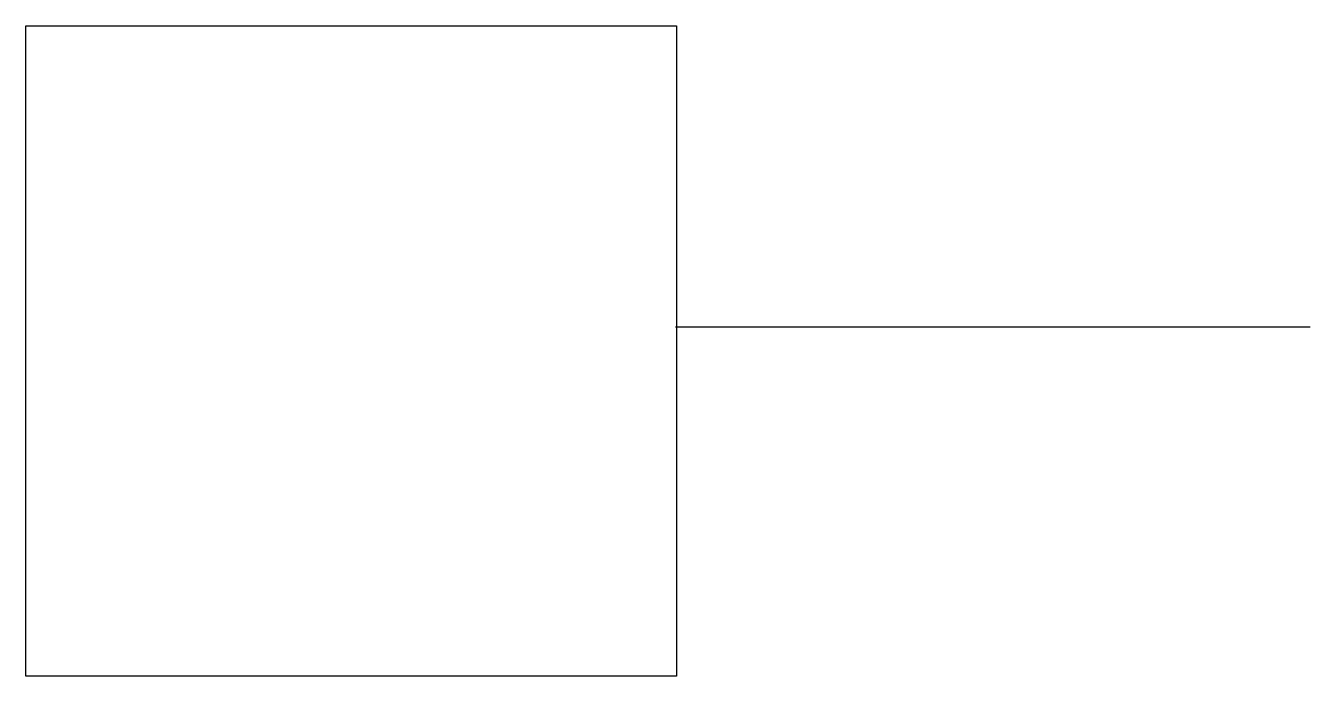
# Model space of a CAD drawing. Header units: millimetres. Extents: x -1.05 to 3.13, y -1.14 to 0.98.
import ezdxf

# ---------------------------------------------------------------- set-up
doc = ezdxf.new("R2010")
doc.units = ezdxf.units.MM

msp = doc.modelspace()

# ---------------------------------------------------------------- linework, layer by layer
for p, q in [((-1.0519, 0.9781), (1.0694, 0.9781)), ((-1.0519, -1.1433), (-1.0519, 0.9781)), ((1.0694, 0.9781), (1.0694, -1.1433)), ((1.0664, -0.004), (3.1349, -0.004)), ((1.0694, -1.1433), (-1.0519, -1.1433))]:
    msp.add_line(p, q)

doc.saveas('drawing.dxf')
